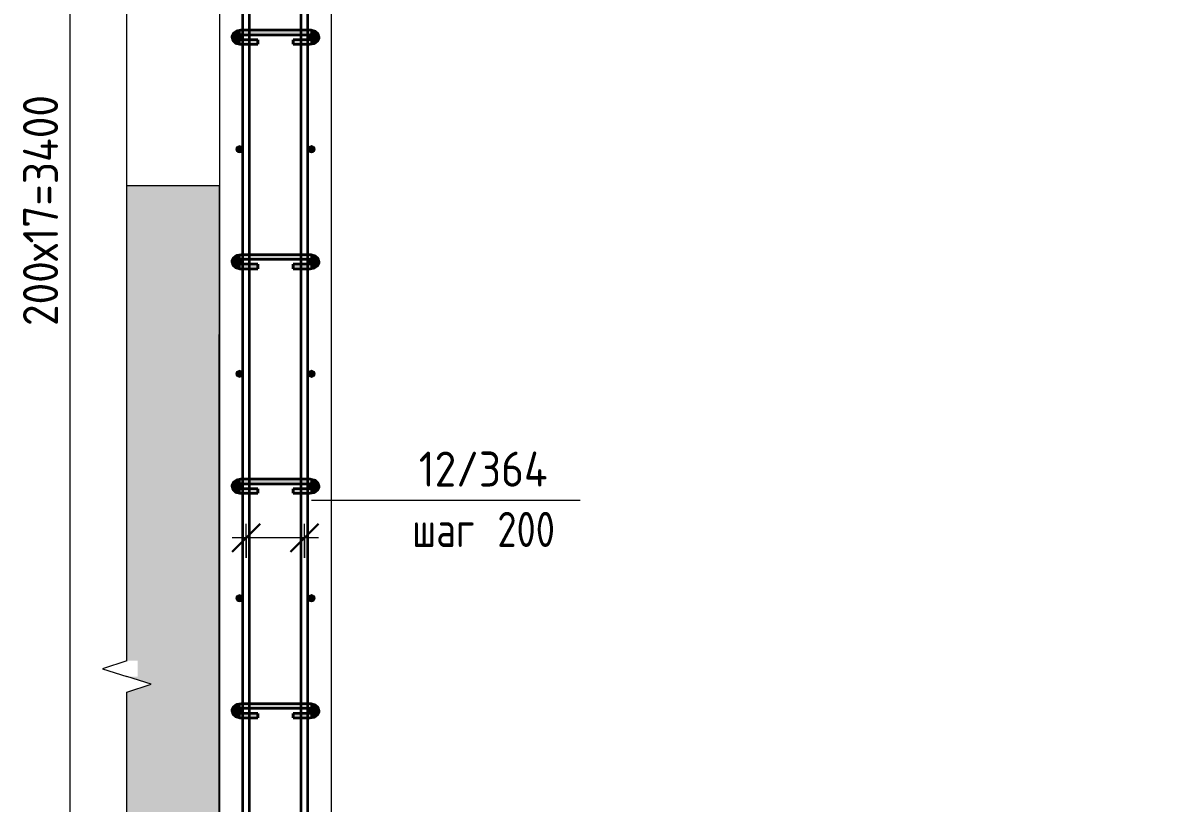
# Model space of a CAD drawing. Header units: millimetres. Extents: x 67134 to 121662, y -4758 to 13821.
# Drawn here: x 103938 to 105980, y -2265 to -875 of the extents above; entities that cross this region are included whole.
import ezdxf

# ---------------------------------------------------------------- set-up
doc = ezdxf.new("R2010")
doc.units = ezdxf.units.MM
for name, color, linetype, lineweight in [('AA_Dim', 7, 'Continuous', 9), ('AA_Dim-25', 7, 'Continuous', 9), ('AA_Linii', 7, 'Continuous', 9), ('AA_Oformlenie', 7, 'Continuous', 9), ('AA_Vinoska', 7, 'Continuous', 9), ('AF_Stena_Гидроизоляция', 253, 'Continuous', 20), ('AF_Stena_Опалубка', 253, 'Continuous', 20), ('KR_Armatura', 7, 'Continuous', 20), ('KR_Armatura_Tonkie', 7, 'Continuous', 20)]:
    doc.layers.add(name, color=color, linetype=linetype, lineweight=lineweight)
doc.styles.add('ISOCPEUR_7', font='isocpeur.ttf', dxfattribs={"width": 0.9, "height": 62.5})
doc.styles.add('ISOCPEUR_8', font='isocpeur.ttf', dxfattribs={"width": 0.8, "height": 62.5})
doc.dimstyles.new('00_Точн_3_знака__прозр__3', dxfattribs={"dimscale": 304.8, "dimtxt": 62.248823, "dimasz": 0.139436, "dimexe": 0.123031, "dimexo": 0.082021, "dimgap": 0.008202, "dimtad": 1, "dimdec": 3, "dimrnd": 0.001, "dimdsep": 46, "dimtxsty": 'ISOCPEUR_7', "dimblk1": 'OBLIQUE', "dimblk2": 'OBLIQUE', "dimsah": 1, "dimcen": 0.09, "dimdle": 0.123031, "dimazin": 0, "dimtfac": 1, "dimtdec": 4, "dimtix": 1, "dimtmove": 0, "dimatfit": 3, "dimfxl": 1, "dimtvp": 1, "dimtolj": 1, "dimtzin": 0, "dimlwd": 18, "dimlwe": 18, "dimarcsym": 2})
doc.dimstyles.new('10_Раскладка_арматуры_с_засечками', dxfattribs={"dimscale": 304.8, "dimtxt": 0.18, "dimasz": 0.164042, "dimexe": 0.082021, "dimexo": 0, "dimgap": 0, "dimtad": 1, "dimdec": 3, "dimrnd": 0.001, "dimdsep": 46, "dimtxsty": 'ISOCPEUR_8', "dimblk1": 'OBLIQUE', "dimblk2": 'OBLIQUE', "dimsah": 1, "dimcen": 0.09, "dimdle": 0.082021, "dimazin": 0, "dimtfac": 1, "dimtdec": 4, "dimtix": 1, "dimtmove": 0, "dimatfit": 3, "dimfxl": 1, "dimtvp": 1, "dimtolj": 1, "dimtzin": 0, "dimlwd": 18, "dimlwe": 18, "dimarcsym": 2})

# ---------------------------------------------------------------- blocks, each defined once
blk = doc.blocks.new('261_Шпилька массив _НесАрм_РабПлоск_ - 8 А240-4166750-1-1 Армирование')
at = {"layer": 'KR_Armatura_Tonkie', "lineweight": 35}
for points in [[(-73416.9, -911.8), (-73416.9, -905), (-73423.1, -903.5), (-73424.4, -901.8), (-73424.9, -900.5), (-73423.8, -897.7), (-73420.9, -895.6), (-73416.9, -894.8), (-73416.9, -888), (-73423, -889), (-73425.8, -890.3), (-73429.4, -893.4), (-73431.7, -896.2), (-73432.9, -900.5), (-73431.7, -904.8), (-73428.2, -908.5), (-73422.8, -911), (-73420.8, -911.3)], [(-73328.9, -894.8), (-73293.1, -894.8), (-73293.1, -888), (-73416.9, -888.1), (-73416.9, -894.8), (-73385.9, -894.8)], [(-73385.9, -896), (-73293.1, -895.9), (-73293.1, -894.8), (-73416.9, -894.8), (-73416.9, -896), (-73401.1, -896)], [(-73293.1, -911.8), (-73286.9, -910.9), (-73281.7, -908.5), (-73278.3, -904.8), (-73277.1, -900.5), (-73278.3, -896.2), (-73280.7, -892.6), (-73285.5, -889.5), (-73293.1, -888.1), (-73293.1, -894.8), (-73289.1, -895.6), (-73286.1, -897.7), (-73285.1, -900.7), (-73285.7, -902.1), (-73287.6, -903.7), (-73293.1, -905.1), (-73293.1, -911)], [(-73386.6, -911.8), (-73386.6, -905), (-73416.9, -905.1), (-73416.9, -911.8), (-73401.1, -911.8)], [(-73401.1, -913), (-73386.6, -912.8), (-73386.6, -911.8), (-73416.9, -911.8), (-73416.9, -913), (-73413.1, -913)], [(-73300.4, -911.8), (-73293.1, -911.8), (-73293.1, -905), (-73323.4, -905.1), (-73323.4, -911.8), (-73309.1, -911.8)], [(-73297.1, -913), (-73293.1, -912.8), (-73293.1, -911.8), (-73323.4, -911.8), (-73323.4, -913), (-73300.4, -913)], [(-73416.9, -1311.8), (-73416.9, -1305), (-73423.1, -1303.5), (-73424.4, -1301.9), (-73424.9, -1300.5), (-73423.8, -1297.7), (-73420.9, -1295.6), (-73416.9, -1294.8), (-73416.9, -1288), (-73423, -1289), (-73425.8, -1290.3), (-73429.4, -1293.4), (-73431.7, -1296.2), (-73432.9, -1300.5), (-73431.7, -1304.8), (-73428.2, -1308.5), (-73422.8, -1311), (-73420.8, -1311.3)], [(-73297.1, -1294.8), (-73293.1, -1294.8), (-73293.1, -1288), (-73416.9, -1288.1), (-73416.9, -1294.8), (-73300.4, -1294.8)], [(-73297.1, -1296), (-73293.1, -1295.9), (-73293.1, -1294.8), (-73416.9, -1294.8), (-73416.9, -1296), (-73300.4, -1296)], [(-73386.6, -1311.8), (-73386.6, -1305), (-73416.9, -1305.1), (-73416.9, -1311.8), (-73401.1, -1311.8)], [(-73293.1, -1311.8), (-73293.1, -1305), (-73323.4, -1305.1), (-73323.4, -1311.8), (-73297.1, -1311.8)], [(-73293.1, -1311.8), (-73286.9, -1310.9), (-73281.7, -1308.5), (-73278.3, -1304.8), (-73277.1, -1300.5), (-73278.3, -1296.2), (-73280.7, -1292.6), (-73285.5, -1289.5), (-73293.1, -1288.1), (-73293.1, -1294.8), (-73289.1, -1295.6), (-73286.1, -1297.7), (-73285.1, -1300.7), (-73285.7, -1302.1), (-73287.6, -1303.7), (-73293.1, -1305.1), (-73293.1, -1311)], [(-73401.1, -1313), (-73386.6, -1312.8), (-73386.6, -1311.8), (-73416.9, -1311.8), (-73416.9, -1313), (-73413.1, -1313)], [(-73297.1, -1313), (-73293.1, -1312.8), (-73293.1, -1311.8), (-73323.4, -1311.8), (-73323.4, -1313), (-73300.4, -1313)], [(-73416.9, -1711.8), (-73416.9, -1705), (-73423.1, -1703.5), (-73424.4, -1701.8), (-73424.9, -1700.5), (-73423.8, -1697.7), (-73420.9, -1695.6), (-73416.9, -1694.8), (-73416.9, -1688), (-73423, -1689), (-73425.8, -1690.3), (-73429.4, -1693.4), (-73431.7, -1696.2), (-73432.8, -1700.8), (-73431.7, -1704.8), (-73428.2, -1708.5), (-73422.8, -1711), (-73420.8, -1711.3)], [(-73293.1, -1694.8), (-73293.1, -1688), (-73416.9, -1688.1), (-73416.9, -1694.8), (-73297.1, -1694.8)], [(-73293.1, -1711.8), (-73286.9, -1710.9), (-73281.7, -1708.5), (-73278.3, -1704.8), (-73277.1, -1700.5), (-73278.3, -1696.2), (-73280.7, -1692.6), (-73285.5, -1689.5), (-73293.1, -1688.1), (-73293.1, -1694.8), (-73289.1, -1695.6), (-73286.1, -1697.7), (-73285.2, -1700.8), (-73285.7, -1702.1), (-73287.6, -1703.7), (-73293.1, -1705.1), (-73293.1, -1711)], [(-73297.1, -1696), (-73293.1, -1695.9), (-73293.1, -1694.8), (-73416.9, -1694.8), (-73416.9, -1696), (-73300.4, -1696)], [(-73386.6, -1711.8), (-73386.6, -1705), (-73416.9, -1705.1), (-73416.9, -1711.8), (-73401.1, -1711.8)], [(-73401.1, -1713), (-73386.6, -1712.8), (-73386.6, -1711.8), (-73416.9, -1711.8), (-73416.9, -1713), (-73413.1, -1713)], [(-73293.1, -1711.8), (-73293.1, -1705), (-73323.4, -1705.1), (-73323.4, -1711.8), (-73297.1, -1711.8)], [(-73297.1, -1713), (-73293.1, -1712.8), (-73293.1, -1711.8), (-73323.4, -1711.8), (-73323.4, -1713), (-73300.4, -1713)], [(-73416.9, -2111.8), (-73416.9, -2105), (-73423.1, -2103.5), (-73424.4, -2101.8), (-73424.9, -2100.5), (-73423.8, -2097.7), (-73420.9, -2095.6), (-73416.9, -2094.8), (-73416.9, -2088), (-73423, -2089), (-73425.8, -2090.3), (-73429.4, -2093.4), (-73431.7, -2096.2), (-73432.9, -2100.5), (-73431.7, -2104.8), (-73428.2, -2108.5), (-73422.8, -2111), (-73420.8, -2111.3)], [(-73309.1, -2094.8), (-73293.1, -2094.8), (-73293.1, -2088), (-73416.9, -2088.1), (-73416.9, -2094.8), (-73328.9, -2094.8)], [(-73385.9, -2096), (-73293.1, -2095.9), (-73293.1, -2094.8), (-73416.9, -2094.8), (-73416.9, -2096), (-73401.1, -2096)], [(-73293.1, -2111.8), (-73286.9, -2110.9), (-73281.7, -2108.5), (-73278.3, -2104.8), (-73277.1, -2100.5), (-73278.3, -2096.2), (-73280.7, -2092.6), (-73285.5, -2089.5), (-73293.1, -2088.1), (-73293.1, -2094.8), (-73289.1, -2095.6), (-73286.1, -2097.7), (-73285.1, -2100.7), (-73285.7, -2102.1), (-73287.6, -2103.7), (-73293.1, -2105.1), (-73293.1, -2111)], [(-73386.6, -2111.8), (-73386.6, -2105), (-73416.9, -2105.1), (-73416.9, -2111.8), (-73401.1, -2111.8)], [(-73401.1, -2113), (-73386.6, -2112.8), (-73386.6, -2111.8), (-73416.9, -2111.8), (-73416.9, -2113), (-73413.1, -2113)], [(-73300.4, -2111.8), (-73293.1, -2111.8), (-73293.1, -2105), (-73323.4, -2105.1), (-73323.4, -2111.8), (-73309.1, -2111.8)], [(-73297.1, -2113), (-73293.1, -2112.8), (-73293.1, -2111.8), (-73323.4, -2111.8), (-73323.4, -2113), (-73300.4, -2113)]]:
    blk.add_hatch(color=256, dxfattribs=at).paths.add_polyline_path(points)
h = blk.add_hatch(color=256, dxfattribs=at)
h.paths.add_polyline_path([(-73416.9, -913), (-73416.9, -911.8), (-73423, -910.9), (-73428.2, -908.5), (-73428.9, -908.1), (-73424.4, -911.3), (-73423, -912), (-73420.3, -912.4)])
h.paths.add_polyline_path([(-73424.3, -899), (-73423, -897.4), (-73416.9, -895.9), (-73416.9, -894.8), (-73420.9, -895.6), (-73423.8, -897.7)])
h = blk.add_hatch(color=256, dxfattribs=at)
h.paths.add_polyline_path([(-73293.1, -913), (-73285.5, -911.5), (-73280.7, -908.4), (-73278.3, -904.8), (-73281.7, -908.5), (-73287.2, -911), (-73293.1, -911.8), (-73293.1, -912.8)])
h.paths.add_polyline_path([(-73285.8, -898.6), (-73286.1, -897.7), (-73289.7, -895.5), (-73293.1, -894.8), (-73293.1, -896), (-73292.4, -896.1), (-73286.1, -898.5)])
h = blk.add_hatch(color=256, dxfattribs=at)
h.paths.add_polyline_path([(-73416.9, -1313), (-73416.9, -1311.8), (-73423, -1310.9), (-73428.2, -1308.5), (-73428.9, -1308.1), (-73424.4, -1311.3), (-73423, -1312), (-73420.3, -1312.4)])
h.paths.add_polyline_path([(-73424.3, -1299), (-73423, -1297.4), (-73416.9, -1295.9), (-73416.9, -1294.8), (-73420.9, -1295.6), (-73423.8, -1297.7)])
h = blk.add_hatch(color=256, dxfattribs=at)
h.paths.add_polyline_path([(-73293.1, -1313), (-73285.5, -1311.5), (-73280.7, -1308.4), (-73278.3, -1304.8), (-73281.7, -1308.5), (-73287.2, -1311), (-73293.1, -1311.8), (-73293.1, -1312.8)])
h.paths.add_polyline_path([(-73285.8, -1298.6), (-73286.1, -1297.7), (-73289.7, -1295.5), (-73293.1, -1294.8), (-73293.1, -1296), (-73292.4, -1296.1), (-73286.1, -1298.5)])
h = blk.add_hatch(color=256, dxfattribs=at)
h.paths.add_polyline_path([(-73416.9, -1713), (-73416.9, -1711.8), (-73423, -1710.9), (-73428.2, -1708.5), (-73428.9, -1708.1), (-73424.4, -1711.3), (-73423, -1712), (-73420.3, -1712.4)])
h.paths.add_polyline_path([(-73424.3, -1699), (-73423, -1697.4), (-73416.9, -1695.9), (-73416.9, -1694.8), (-73420.9, -1695.6), (-73423.8, -1697.7)])
h = blk.add_hatch(color=256, dxfattribs=at)
h.paths.add_polyline_path([(-73293.1, -1713), (-73285.5, -1711.5), (-73280.7, -1708.4), (-73278.3, -1704.8), (-73281.7, -1708.5), (-73287.2, -1711), (-73293.1, -1711.8), (-73293.1, -1712.8)])
h.paths.add_polyline_path([(-73285.8, -1698.6), (-73286.1, -1697.7), (-73289.7, -1695.5), (-73293.1, -1694.8), (-73293.1, -1696), (-73292.4, -1696.1), (-73286.1, -1698.5)])
h = blk.add_hatch(color=256, dxfattribs=at)
h.paths.add_polyline_path([(-73416.9, -2113), (-73416.9, -2111.8), (-73423, -2110.9), (-73428.2, -2108.5), (-73428.9, -2108.1), (-73424.4, -2111.3), (-73423, -2112), (-73420.3, -2112.4)])
h.paths.add_polyline_path([(-73424.3, -2099), (-73423, -2097.4), (-73416.9, -2095.9), (-73416.9, -2094.8), (-73420.9, -2095.6), (-73423.8, -2097.7)])
h = blk.add_hatch(color=256, dxfattribs=at)
h.paths.add_polyline_path([(-73293.1, -2113), (-73285.5, -2111.5), (-73280.7, -2108.4), (-73278.3, -2104.8), (-73281.7, -2108.5), (-73287.2, -2111), (-73293.1, -2111.8), (-73293.1, -2112.8)])
h.paths.add_polyline_path([(-73285.8, -2098.6), (-73286.1, -2097.7), (-73289.7, -2095.5), (-73293.1, -2094.8), (-73293.1, -2096), (-73292.4, -2096.1), (-73286.1, -2098.5)])
for p, q in [((-73413.1, -888), (-73416.9, -888)), ((-73416.9, -896), (-73413.1, -896)), ((-73401.1, -888), (-73413.1, -888)), ((-73413.1, -896), (-73401.1, -896)), ((-73309.1, -888), (-73401.1, -888)), ((-73401.1, -896), (-73309.1, -896)), ((-73297.1, -888), (-73309.1, -888)), ((-73309.1, -896), (-73297.1, -896)), ((-73293.1, -888), (-73297.1, -888)), ((-73297.1, -896), (-73293.1, -896)), ((-73413.1, -905), (-73416.9, -905)), ((-73416.9, -913), (-73413.1, -913)), ((-73401.1, -905), (-73413.1, -905)), ((-73413.1, -913), (-73401.1, -913)), ((-73386.6, -905), (-73401.1, -905)), ((-73401.1, -913), (-73386.6, -913)), ((-73386.6, -905), (-73386.6, -911.8)), ((-73386.6, -906.2), (-73386.6, -905.1)), ((-73386.6, -912.8), (-73386.6, -906.2)), ((-73386.6, -911.8), (-73386.6, -913)), ((-73309.1, -905), (-73323.4, -905)), ((-73323.4, -911.8), (-73323.4, -905)), ((-73323.4, -905.1), (-73323.4, -906.2)), ((-73323.4, -906.2), (-73323.4, -912.8)), ((-73323.4, -913), (-73323.4, -911.8)), ((-73323.4, -913), (-73309.1, -913)), ((-73297.1, -905), (-73309.1, -905)), ((-73309.1, -913), (-73297.1, -913)), ((-73293.1, -905), (-73297.1, -905)), ((-73297.1, -913), (-73293.1, -913)), ((-73413.1, -1288), (-73416.9, -1288)), ((-73416.9, -1296), (-73413.1, -1296)), ((-73413.1, -1305), (-73416.9, -1305)), ((-73401.1, -1288), (-73413.1, -1288)), ((-73413.1, -1296), (-73401.1, -1296)), ((-73401.1, -1305), (-73413.1, -1305)), ((-73309.1, -1288), (-73401.1, -1288)), ((-73401.1, -1296), (-73309.1, -1296)), ((-73386.6, -1305), (-73401.1, -1305)), ((-73386.6, -1305), (-73386.6, -1311.8)), ((-73386.6, -1306.2), (-73386.6, -1305.1)), ((-73386.6, -1312.8), (-73386.6, -1306.2)), ((-73309.1, -1305), (-73323.4, -1305)), ((-73323.4, -1311.8), (-73323.4, -1305)), ((-73323.4, -1305.1), (-73323.4, -1306.2)), ((-73323.4, -1306.2), (-73323.4, -1312.8)), ((-73297.1, -1288), (-73309.1, -1288)), ((-73309.1, -1296), (-73297.1, -1296)), ((-73297.1, -1305), (-73309.1, -1305)), ((-73293.1, -1288), (-73297.1, -1288)), ((-73297.1, -1296), (-73293.1, -1296)), ((-73293.1, -1305), (-73297.1, -1305)), ((-73416.9, -1313), (-73413.1, -1313)), ((-73413.1, -1313), (-73401.1, -1313)), ((-73401.1, -1313), (-73386.6, -1313)), ((-73386.6, -1311.8), (-73386.6, -1313)), ((-73323.4, -1313), (-73323.4, -1311.8)), ((-73323.4, -1313), (-73309.1, -1313)), ((-73309.1, -1313), (-73297.1, -1313)), ((-73297.1, -1313), (-73293.1, -1313)), ((-73413.1, -1688), (-73416.9, -1688)), ((-73401.1, -1688), (-73413.1, -1688)), ((-73309.1, -1688), (-73401.1, -1688)), ((-73297.1, -1688), (-73309.1, -1688)), ((-73293.1, -1688), (-73297.1, -1688)), ((-73416.9, -1696), (-73413.1, -1696)), ((-73413.1, -1705), (-73416.9, -1705)), ((-73416.9, -1713), (-73413.1, -1713)), ((-73413.1, -1696), (-73401.1, -1696)), ((-73401.1, -1705), (-73413.1, -1705)), ((-73413.1, -1713), (-73401.1, -1713)), ((-73401.1, -1696), (-73309.1, -1696)), ((-73386.6, -1705), (-73401.1, -1705)), ((-73401.1, -1713), (-73386.6, -1713)), ((-73386.6, -1705), (-73386.6, -1711.8)), ((-73386.6, -1706.2), (-73386.6, -1705.1)), ((-73386.6, -1712.8), (-73386.6, -1706.2)), ((-73386.6, -1711.8), (-73386.6, -1713)), ((-73309.1, -1705), (-73323.4, -1705)), ((-73323.4, -1711.8), (-73323.4, -1705)), ((-73323.4, -1705.1), (-73323.4, -1706.2)), ((-73323.4, -1706.2), (-73323.4, -1712.8)), ((-73323.4, -1713), (-73323.4, -1711.8)), ((-73323.4, -1713), (-73309.1, -1713)), ((-73309.1, -1696), (-73297.1, -1696)), ((-73297.1, -1705), (-73309.1, -1705)), ((-73309.1, -1713), (-73297.1, -1713)), ((-73297.1, -1696), (-73293.1, -1696)), ((-73293.1, -1705), (-73297.1, -1705)), ((-73297.1, -1713), (-73293.1, -1713)), ((-73413.1, -2088), (-73416.9, -2088)), ((-73416.9, -2096), (-73413.1, -2096)), ((-73401.1, -2088), (-73413.1, -2088)), ((-73413.1, -2096), (-73401.1, -2096)), ((-73309.1, -2088), (-73401.1, -2088)), ((-73401.1, -2096), (-73309.1, -2096)), ((-73297.1, -2088), (-73309.1, -2088)), ((-73309.1, -2096), (-73297.1, -2096)), ((-73293.1, -2088), (-73297.1, -2088)), ((-73297.1, -2096), (-73293.1, -2096)), ((-73413.1, -2105), (-73416.9, -2105)), ((-73416.9, -2113), (-73413.1, -2113)), ((-73401.1, -2105), (-73413.1, -2105)), ((-73413.1, -2113), (-73401.1, -2113)), ((-73386.6, -2105), (-73401.1, -2105)), ((-73401.1, -2113), (-73386.6, -2113)), ((-73386.6, -2105), (-73386.6, -2111.8)), ((-73386.6, -2106.2), (-73386.6, -2105.1)), ((-73386.6, -2112.8), (-73386.6, -2106.2)), ((-73386.6, -2111.8), (-73386.6, -2113)), ((-73309.1, -2105), (-73323.4, -2105)), ((-73323.4, -2111.8), (-73323.4, -2105)), ((-73323.4, -2105.1), (-73323.4, -2106.2)), ((-73323.4, -2106.2), (-73323.4, -2112.8)), ((-73323.4, -2113), (-73323.4, -2111.8)), ((-73323.4, -2113), (-73309.1, -2113)), ((-73297.1, -2105), (-73309.1, -2105)), ((-73309.1, -2113), (-73297.1, -2113)), ((-73293.1, -2105), (-73297.1, -2105)), ((-73297.1, -2113), (-73293.1, -2113))]:
    blk.add_line(p, q, dxfattribs=at)
at = {"layer": 'KR_Armatura_Tonkie', "lineweight": 35, "flags": 128}
for points in [[(-73416.9, -888), (-73424.5, -889.5), (-73430.1, -893.4), (-73432.8, -898.9), (-73432.9, -900.5)], [(-73424.9, -900.5), (-73423.9, -898.5), (-73420.2, -896.4), (-73416.9, -896)], [(-73277.1, -900.5), (-73278.9, -894.6), (-73283.9, -890.2), (-73291.2, -888.1), (-73293.1, -888)], [(-73293.1, -896), (-73288, -897.1), (-73285.4, -899.3), (-73285.1, -900.5)], [(-73432.9, -900.5), (-73431, -906.4), (-73426, -910.8), (-73418.8, -912.9), (-73416.9, -913)], [(-73416.9, -905), (-73421.9, -903.9), (-73424.6, -901.7), (-73424.9, -900.5)], [(-73293.1, -913), (-73285.5, -911.5), (-73279.9, -907.6), (-73277.2, -902.1), (-73277.1, -900.5)], [(-73285.1, -900.5), (-73286, -902.5), (-73289.8, -904.5), (-73293.1, -905)], [(-73416.9, -1288), (-73424.5, -1289.5), (-73430.1, -1293.4), (-73432.8, -1298.9), (-73432.9, -1300.5)], [(-73432.9, -1300.5), (-73431, -1306.4), (-73426, -1310.8), (-73418.8, -1312.9), (-73416.9, -1313)], [(-73424.9, -1300.5), (-73423.9, -1298.5), (-73420.2, -1296.4), (-73416.9, -1296)], [(-73416.9, -1305), (-73421.9, -1303.9), (-73424.6, -1301.7), (-73424.9, -1300.5)], [(-73277.1, -1300.5), (-73278.9, -1294.6), (-73283.9, -1290.2), (-73291.2, -1288.1), (-73293.1, -1288)], [(-73293.1, -1296), (-73288, -1297.1), (-73285.4, -1299.3), (-73285.1, -1300.5)], [(-73293.1, -1313), (-73285.5, -1311.5), (-73279.9, -1307.6), (-73277.2, -1302.1), (-73277.1, -1300.5)], [(-73285.1, -1300.5), (-73286, -1302.5), (-73289.8, -1304.5), (-73293.1, -1305)], [(-73416.9, -1688), (-73424.5, -1689.5), (-73430.1, -1693.4), (-73432.8, -1698.9), (-73432.9, -1700.5)], [(-73277.1, -1700.5), (-73278.9, -1694.6), (-73283.9, -1690.2), (-73291.2, -1688.1), (-73293.1, -1688)], [(-73432.9, -1700.5), (-73431, -1706.4), (-73426, -1710.8), (-73418.8, -1712.9), (-73416.9, -1713)], [(-73424.9, -1700.5), (-73423.9, -1698.5), (-73420.2, -1696.4), (-73416.9, -1696)], [(-73416.9, -1705), (-73421.9, -1703.9), (-73424.6, -1701.7), (-73424.9, -1700.5)], [(-73293.1, -1696), (-73288, -1697.1), (-73285.4, -1699.3), (-73285.1, -1700.5)], [(-73293.1, -1713), (-73285.5, -1711.5), (-73279.9, -1707.6), (-73277.2, -1702.1), (-73277.1, -1700.5)], [(-73285.1, -1700.5), (-73286, -1702.5), (-73289.8, -1704.5), (-73293.1, -1705)], [(-73416.9, -2088), (-73424.5, -2089.5), (-73430.1, -2093.4), (-73432.8, -2098.9), (-73432.9, -2100.5)], [(-73432.9, -2100.5), (-73431, -2106.4), (-73426, -2110.8), (-73418.8, -2112.9), (-73416.9, -2113)], [(-73424.9, -2100.5), (-73423.9, -2098.5), (-73420.2, -2096.4), (-73416.9, -2096)], [(-73416.9, -2105), (-73421.9, -2103.9), (-73424.6, -2101.7), (-73424.9, -2100.5)], [(-73277.1, -2100.5), (-73278.9, -2094.6), (-73283.9, -2090.2), (-73291.2, -2088.1), (-73293.1, -2088)], [(-73293.1, -2096), (-73288, -2097.1), (-73285.4, -2099.3), (-73285.1, -2100.5)], [(-73293.1, -2113), (-73285.5, -2111.5), (-73279.9, -2107.6), (-73277.2, -2102.1), (-73277.1, -2100.5)], [(-73285.1, -2100.5), (-73286, -2102.5), (-73289.8, -2104.5), (-73293.1, -2105)]]:
    blk.add_lwpolyline(points, dxfattribs=at)
blk = doc.blocks.new('011_Прямоугольник обрыва _ЭлУзла_ - 011_Прямоугольник обрыва _ЭлУзла_-4154538-1-1 Армирование')
at = {"layer": 'AA_Oformlenie'}
for p, q in [((-73620.1, -2011.3), (-73620.1, 642.3)), ((-73620.1, -3394.1), (-73620.1, -2067))]:
    blk.add_line(p, q, dxfattribs=at)
blk = doc.blocks.new('DIMBLOCK63-1-1 Армирование')
at = {"layer": 'AA_Dim-25', "lineweight": 30}
for p, q in [((104022.6, 500), (104001.3, 521.3)), ((104022.6, 500), (104043.8, 478.8)), ((104022.6, -2900), (104001.3, -2878.8)), ((104022.6, -2900), (104043.8, -2921.2))]:
    blk.add_line(p, q, dxfattribs=at)
at = {"layer": 'AA_Dim-25', "lineweight": 18}
for p, q in [((104293.4, 500), (103985.1, 500)), ((104022.6, -2900), (104022.6, 500)), ((104022.6, 500), (104293.4, 500)), ((104421.4, -2900), (103985.1, -2900)), ((104022.6, -2900), (104421.4, -2900))]:
    blk.add_line(p, q, dxfattribs=at)
at = {"layer": 'AA_Dim-25', "color": 0, "lineweight": 18, "insert": (103938.4, -1414.9), "char_height": 62.5, "width": 515.708, "attachment_point": 1, "rotation": 90, "line_spacing_factor": 1.149209, "style": 'ISOCPEUR_7'}
blk.add_mtext('200х17=3400', dxfattribs=at)
blk = doc.blocks.new('_Oblique')
at = {"color": 0, "linetype": 'ByBlock', "lineweight": -2}
blk.add_line((-0.5, -0.5), (0.5, 0.5), dxfattribs=at)
blk = doc.blocks.new('042_М_Арматуры - Диам длина поз _ Комментарий-3662934-1-1 Армирование')
at = {"layer": 'AA_Vinoska'}
blk.add_line((-72259.7, -2790.4), (-71909.7, -2790.4), dxfattribs=at)
blk = doc.blocks.new('DIMBLOCK95-1-1 Армирование')
at = {"layer": 'AA_Dim-25', "lineweight": 30}
for p, q in [((104336.4, -1792.3), (104361.4, -1767.3)), ((104440.4, -1792.3), (104465.4, -1767.3)), ((104336.4, -1792.3), (104311.4, -1817.3)), ((104440.4, -1792.3), (104415.4, -1817.3))]:
    blk.add_line(p, q, dxfattribs=at)
at = {"layer": 'AA_Dim-25', "lineweight": 18}
for p, q in [((104336.4, -1827.7), (104336.4, -1767.3)), ((104440.4, -1827.7), (104440.4, -1767.3)), ((104465.4, -1792.3), (104311.4, -1792.3)), ((104336.4, -1792.3), (104336.4, -1827.7)), ((104440.4, -1792.3), (104440.4, -1827.7))]:
    blk.add_line(p, q, dxfattribs=at)

msp = doc.modelspace()

# ---------------------------------------------------------------- hatches: boundary and pattern name
at = {"layer": 'AA_Oformlenie'}
h = msp.add_hatch(dxfattribs=at)
h.set_pattern_fill('FP_12', color=250, style=0, pattern_type=2)
h.set_pattern_definition([(0, (105082.325, 825), (101.6, 25.4), [8.382, -67.818, 8.382, -67.818, -406.4]), (0, (105082.325, 825), (101.6, 25.4), [-152.4, 8.382, -144.018, 8.382, -67.818, -177.8]), (0, (105082.325, 825), (101.6, 25.4), [-381, 8.382, -42.418, 8.382, -118.618]), (120, (105120.425, 837.7), (-72.79705, 75.28818), [8.382, -67.818, 8.382, -67.818, -406.4]), (120, (105120.425, 837.7), (-72.79705, 75.28818), [-152.4, 8.382, -144.018, 8.382, -67.818, -177.8]), (120, (105120.425, 837.7), (-72.79705, 75.28818), [-381, 8.382, -42.418, 8.382, -118.618]), (240, (105133.125, 888.5), (-28.80295, -100.68818), [8.382, -67.818, 8.382, -67.818, -406.4]), (240, (105133.125, 888.5), (-28.80295, -100.68818), [-152.4, 8.382, -144.018, 8.382, -67.818, -177.8]), (240, (105133.125, 888.5), (-28.80295, -100.68818), [-381, 8.382, -42.418, 8.382, -118.618])])
h.paths.add_polyline_path([(104123.3906, -3394.1315), (104858.5882, -3394.1315), (104858.5882, -3374.0538), (104886.0882, -3374.0538), (104886.0882, -3394.1315), (104900.1654, -3350.8064), (104914.2425, -3394.1315), (106383.9834, -3394.1315), (106383.9834, -3374.0538), (106411.4834, -3374.0538), (106411.4834, -3394.1315), (106425.5605, -3350.8064), (106439.6377, -3394.1315), (107174.1809, -3394.1315), (107174.1809, -2066.9843), (107154.1032, -2066.9843), (107154.1032, -2039.4843), (107174.1809, -2039.4843), (107130.8559, -2025.4072), (107174.1809, -2011.33), (107174.1809, -1165), (106978.4218, -1165), (106978.4218, -3250), (107078.4218, -3250), (107078.4218, -3350), (104188.4218, -3350), (104188.4218, -3250), (104288.4218, -3250), (104288.4218, -1165), (104123.3906, -1165), (104123.3906, -2011.33), (104143.017, -2011.33), (104143.017, -2039.4843), (104123.3906, -2039.4843), (104166.6919, -2053.2343), (104123.3906, -2066.9843), (104123.3906, -3376.0125)])
at = {"layer": 'KR_Armatura'}
h = msp.add_hatch(color=256, dxfattribs=at)
edge = h.paths.add_edge_path()
edge.add_arc((104324.4218, -900), 6, 0, 360)
for points in [[(104324.4218, -906), (104329.618, -903), (104329.618, -897), (104324.4218, -894), (104319.2257, -897), (104319.2257, -903)], [(104452.4218, -906), (104457.618, -902.8887), (104457.618, -897), (104452.4218, -894), (104447.2257, -897), (104447.2257, -903)], [(104324.4218, -1106), (104329.618, -1103), (104329.618, -1097), (104324.4218, -1094), (104319.2257, -1097), (104319.2257, -1103)], [(104452.4218, -1106), (104457.618, -1103), (104457.618, -1097), (104452.4218, -1094), (104447.2257, -1097), (104447.2257, -1103)], [(104324.4218, -1306), (104329.618, -1303), (104329.618, -1297), (104324.4218, -1294), (104319.2257, -1297), (104319.2257, -1303)], [(104452.4218, -1306), (104457.618, -1303), (104457.618, -1297), (104452.4218, -1294), (104447.2257, -1297), (104447.2257, -1303)], [(104324.4218, -1506), (104329.618, -1503), (104329.618, -1497), (104324.4218, -1494), (104319.2257, -1497), (104319.2257, -1503)], [(104452.4218, -1506), (104457.618, -1503), (104457.618, -1497), (104452.4218, -1494), (104447.2257, -1497), (104447.2257, -1503)], [(104324.4218, -1706), (104329.618, -1703), (104329.618, -1697), (104324.4218, -1694), (104319.2257, -1697), (104319.2257, -1703)], [(104452.4218, -1706), (104457.618, -1703), (104457.618, -1697), (104452.4218, -1694), (104447.2257, -1697), (104447.2257, -1703)], [(104324.4218, -1906), (104329.618, -1903), (104329.618, -1897), (104324.4218, -1894), (104319.2257, -1897), (104319.2257, -1903)], [(104452.4218, -1906), (104457.618, -1903), (104457.618, -1897), (104452.4218, -1894), (104447.2257, -1897), (104447.2257, -1903)], [(104324.4218, -2106), (104329.618, -2103), (104329.618, -2097), (104324.4218, -2094), (104319.2257, -2097), (104319.2257, -2103)], [(104452.4218, -2106), (104457.618, -2103), (104457.618, -2097), (104452.4218, -2094), (104447.2257, -2097), (104447.2257, -2103)]]:
    msp.add_hatch(color=256, dxfattribs=at).paths.add_polyline_path(points)
h = msp.add_hatch(color=256, dxfattribs=at)
edge = h.paths.add_edge_path()
edge.add_arc((104452.4218, -900), 6, 0, 360)
h = msp.add_hatch(color=256, dxfattribs=at)
edge = h.paths.add_edge_path()
edge.add_arc((104324.4218, -1100), 6, 0, 360)
h = msp.add_hatch(color=256, dxfattribs=at)
edge = h.paths.add_edge_path()
edge.add_arc((104452.4218, -1100), 6, 0, 360)
h = msp.add_hatch(color=256, dxfattribs=at)
edge = h.paths.add_edge_path()
edge.add_arc((104324.4218, -1300), 6, 0, 360)
h = msp.add_hatch(color=256, dxfattribs=at)
edge = h.paths.add_edge_path()
edge.add_arc((104452.4218, -1300), 6, 0, 360)
h = msp.add_hatch(color=256, dxfattribs=at)
edge = h.paths.add_edge_path()
edge.add_arc((104324.4218, -1500), 6, 0, 360)
h = msp.add_hatch(color=256, dxfattribs=at)
edge = h.paths.add_edge_path()
edge.add_arc((104452.4218, -1500), 6, 0, 360)
h = msp.add_hatch(color=256, dxfattribs=at)
edge = h.paths.add_edge_path()
edge.add_arc((104324.4218, -1700), 6, 0, 360)
h = msp.add_hatch(color=256, dxfattribs=at)
edge = h.paths.add_edge_path()
edge.add_arc((104452.4218, -1700), 6, 0, 360)
h = msp.add_hatch(color=256, dxfattribs=at)
edge = h.paths.add_edge_path()
edge.add_arc((104324.4218, -1900), 6, 0, 360)
h = msp.add_hatch(color=256, dxfattribs=at)
edge = h.paths.add_edge_path()
edge.add_arc((104452.4218, -1900), 6, 0, 360)
h = msp.add_hatch(color=256, dxfattribs=at)
edge = h.paths.add_edge_path()
edge.add_arc((104324.4218, -2100), 6, 0, 360)
h = msp.add_hatch(color=256, dxfattribs=at)
edge = h.paths.add_edge_path()
edge.add_arc((104452.4218, -2100), 6, 0, 360)

# ---------------------------------------------------------------- linework, layer by layer
at = {"layer": 'AA_Linii'}
for p, q in [((104288.4218, -1165), (104123.3906, -1165)), ((104288.4218, -3250), (104288.4218, -1165))]:
    msp.add_line(p, q, dxfattribs=at)
at = {"layer": 'AA_Vinoska'}
for p, q in [((104452.8769, -1724.9307), (104581.7837, -1724.9307)), ((104123.3906, -2011.33), (104080.0656, -2025.4072)), ((104080.0656, -2025.4072), (104123.3906, -2039.4843)), ((104166.6919, -2053.2343), (104123.3906, -2039.4843)), ((104123.3906, -2066.9843), (104166.6919, -2053.2343))]:
    msp.add_line(p, q, dxfattribs=at)
at = {"layer": 'AF_Stena_Гидроизоляция'}
for p, q in [((104288.4218, -1430), (104287.4218, -1430)), ((104287.4218, -1430), (104287.4218, -3250)), ((104288.4218, -3250), (104288.4218, -1430))]:
    msp.add_line(p, q, dxfattribs=at)
at = {"layer": 'AF_Stena_Опалубка'}
for p, q in [((104288.4218, 715), (104288.4218, -2950)), ((104488.4218, -2942), (104488.4218, 715))]:
    msp.add_line(p, q, dxfattribs=at)
at = {"layer": 'KR_Armatura'}
for p, q in [((104324.4218, -894), (104319.2257, -897)), ((104319.2257, -897), (104319.2257, -903)), ((104329.618, -897), (104324.4218, -894)), ((104329.618, -903), (104329.618, -897)), ((104452.4218, -894), (104447.2257, -897)), ((104447.2257, -897), (104447.2257, -903)), ((104457.618, -897), (104452.4218, -894)), ((104457.618, -902.8887), (104457.618, -897)), ((104319.2257, -903), (104324.4218, -906)), ((104324.4218, -906), (104329.618, -903)), ((104447.2257, -903), (104452.4218, -906)), ((104452.4218, -906), (104457.618, -902.8887)), ((104324.4218, -1094), (104319.2257, -1097)), ((104319.2257, -1097), (104319.2257, -1103)), ((104329.618, -1097), (104324.4218, -1094)), ((104329.618, -1103), (104329.618, -1097)), ((104452.4218, -1094), (104447.2257, -1097)), ((104447.2257, -1097), (104447.2257, -1103)), ((104457.618, -1097), (104452.4218, -1094)), ((104457.618, -1103), (104457.618, -1097)), ((104319.2257, -1103), (104324.4218, -1106)), ((104324.4218, -1106), (104329.618, -1103)), ((104447.2257, -1103), (104452.4218, -1106)), ((104452.4218, -1106), (104457.618, -1103)), ((104324.4218, -1294), (104319.2257, -1297)), ((104319.2257, -1297), (104319.2257, -1303)), ((104319.2257, -1303), (104324.4218, -1306)), ((104329.618, -1297), (104324.4218, -1294)), ((104324.4218, -1306), (104329.618, -1303)), ((104329.618, -1303), (104329.618, -1297)), ((104452.4218, -1294), (104447.2257, -1297)), ((104447.2257, -1297), (104447.2257, -1303)), ((104447.2257, -1303), (104452.4218, -1306)), ((104457.618, -1297), (104452.4218, -1294)), ((104452.4218, -1306), (104457.618, -1303)), ((104457.618, -1303), (104457.618, -1297)), ((104324.4218, -1494), (104319.2257, -1497)), ((104319.2257, -1497), (104319.2257, -1503)), ((104319.2257, -1503), (104324.4218, -1506)), ((104329.618, -1497), (104324.4218, -1494)), ((104324.4218, -1506), (104329.618, -1503)), ((104329.618, -1503), (104329.618, -1497)), ((104452.4218, -1494), (104447.2257, -1497)), ((104447.2257, -1497), (104447.2257, -1503)), ((104447.2257, -1503), (104452.4218, -1506)), ((104457.618, -1497), (104452.4218, -1494)), ((104452.4218, -1506), (104457.618, -1503)), ((104457.618, -1503), (104457.618, -1497)), ((104324.4218, -1694), (104319.2257, -1697)), ((104329.618, -1697), (104324.4218, -1694)), ((104452.4218, -1694), (104447.2257, -1697)), ((104457.618, -1697), (104452.4218, -1694)), ((104319.2257, -1697), (104319.2257, -1703)), ((104319.2257, -1703), (104324.4218, -1706)), ((104324.4218, -1706), (104329.618, -1703)), ((104329.618, -1703), (104329.618, -1697)), ((104447.2257, -1697), (104447.2257, -1703)), ((104447.2257, -1703), (104452.4218, -1706)), ((104452.4218, -1706), (104457.618, -1703)), ((104457.618, -1703), (104457.618, -1697)), ((104324.4218, -1894), (104319.2257, -1897)), ((104319.2257, -1897), (104319.2257, -1903)), ((104329.618, -1897), (104324.4218, -1894)), ((104329.618, -1903), (104329.618, -1897)), ((104452.4218, -1894), (104447.2257, -1897)), ((104447.2257, -1897), (104447.2257, -1903)), ((104457.618, -1897), (104452.4218, -1894)), ((104457.618, -1903), (104457.618, -1897)), ((104319.2257, -1903), (104324.4218, -1906)), ((104324.4218, -1906), (104329.618, -1903)), ((104447.2257, -1903), (104452.4218, -1906)), ((104452.4218, -1906), (104457.618, -1903)), ((104324.4218, -2094), (104319.2257, -2097)), ((104319.2257, -2097), (104319.2257, -2103)), ((104329.618, -2097), (104324.4218, -2094)), ((104329.618, -2103), (104329.618, -2097)), ((104452.4218, -2094), (104447.2257, -2097)), ((104447.2257, -2097), (104447.2257, -2103)), ((104457.618, -2097), (104452.4218, -2094)), ((104457.618, -2103), (104457.618, -2097)), ((104319.2257, -2103), (104324.4218, -2106)), ((104324.4218, -2106), (104329.618, -2103)), ((104447.2257, -2103), (104452.4218, -2106)), ((104452.4218, -2106), (104457.618, -2103))]:
    msp.add_line(p, q, dxfattribs=at)
for centre in [(104324.4218, -900), (104452.4218, -900), (104324.4218, -1100), (104452.4218, -1100), (104324.4218, -1300), (104452.4218, -1300), (104324.4218, -1500), (104452.4218, -1500), (104324.4218, -1700), (104452.4218, -1700), (104324.4218, -1900), (104452.4218, -1900), (104324.4218, -2100), (104452.4218, -2100)]:
    msp.add_circle(centre, 6, dxfattribs=at)
at = {"layer": 'KR_Armatura_Tonkie', "lineweight": 35}
for p, q in [((104330.4218, -2942), (104330.4218, 685)), ((104342.4218, -2942), (104342.4218, 685)), ((104434.4218, -2942), (104434.4218, 685)), ((104446.4218, -2942), (104446.4218, 685))]:
    msp.add_line(p, q, dxfattribs=at)

# ---------------------------------------------------------------- block references
at = {"layer": 'AA_Oformlenie'}
msp.add_blockref('011_Прямоугольник обрыва _ЭлУзла_ - 011_Прямоугольник обрыва _ЭлУзла_-4154538-1-1 Армирование', (177743.4834, 0), dxfattribs=at)
at = {"layer": 'AA_Vinoska'}
msp.add_blockref('042_М_Арматуры - Диам длина поз _ Комментарий-3662934-1-1 Армирование', (176841.4703, 1065.4685), dxfattribs=at)
at = {"layer": 'KR_Armatura_Tonkie', "lineweight": 35}
msp.add_blockref('261_Шпилька массив _НесАрм_РабПлоск_ - 8 А240-4166750-1-1 Армирование', (177743.4834, 0), dxfattribs=at)

# ---------------------------------------------------------------- texts
at = {"layer": 'AA_Vinoska', "char_height": 62.5, "attachment_point": 1}
for s, insert, width, style in [('12/364', (104643.9622, -1638.5781), 283.196109, 'ISOCPEUR_7'), (' 200', (104752.2101, -1746.0544), 166.751, 'ISOCPEUR_8'), ('шаг', (104631.8247, -1746.0544), 145.907125, 'ISOCPEUR_8')]:
    msp.add_mtext(s, dxfattribs=dict(at, insert=insert, width=width, style=style))

# ---------------------------------------------------------------- dimensions: what is measured, and where the dimension line sits
at = {"layer": 'AA_Dim', "lineweight": 18}
dim = msp.add_linear_dim(base=(104022.5785, 500), p1=(104446.4218, -2900), p2=(104318.4218, 500), angle=90, dimstyle='00_Точн_3_знака__прозр__3', override={"dimpost": '200х17=<>', "dimfxl": 3402.408559}, dxfattribs=at)
dim.commit()
dim.dimension.update_dxf_attribs({"geometry": 'DIMBLOCK63-1-1 Армирование', "text_midpoint": (103988.8285, -1200)})
dim = msp.add_linear_dim(base=(104336.4218, -1792.3354), p1=(104440.4218, -1827.6907), p2=(104336.4218, -1827.6907), dimstyle='10_Раскладка_арматуры_с_засечками', override={"dimpost": '<>', "dimfxl": 104}, dxfattribs=at)
dim.commit()
dim.dimension.update_dxf_attribs({"geometry": 'DIMBLOCK95-1-1 Армирование', "text_midpoint": (104388.4218, -1761.0854)})

doc.saveas('drawing.dxf')
